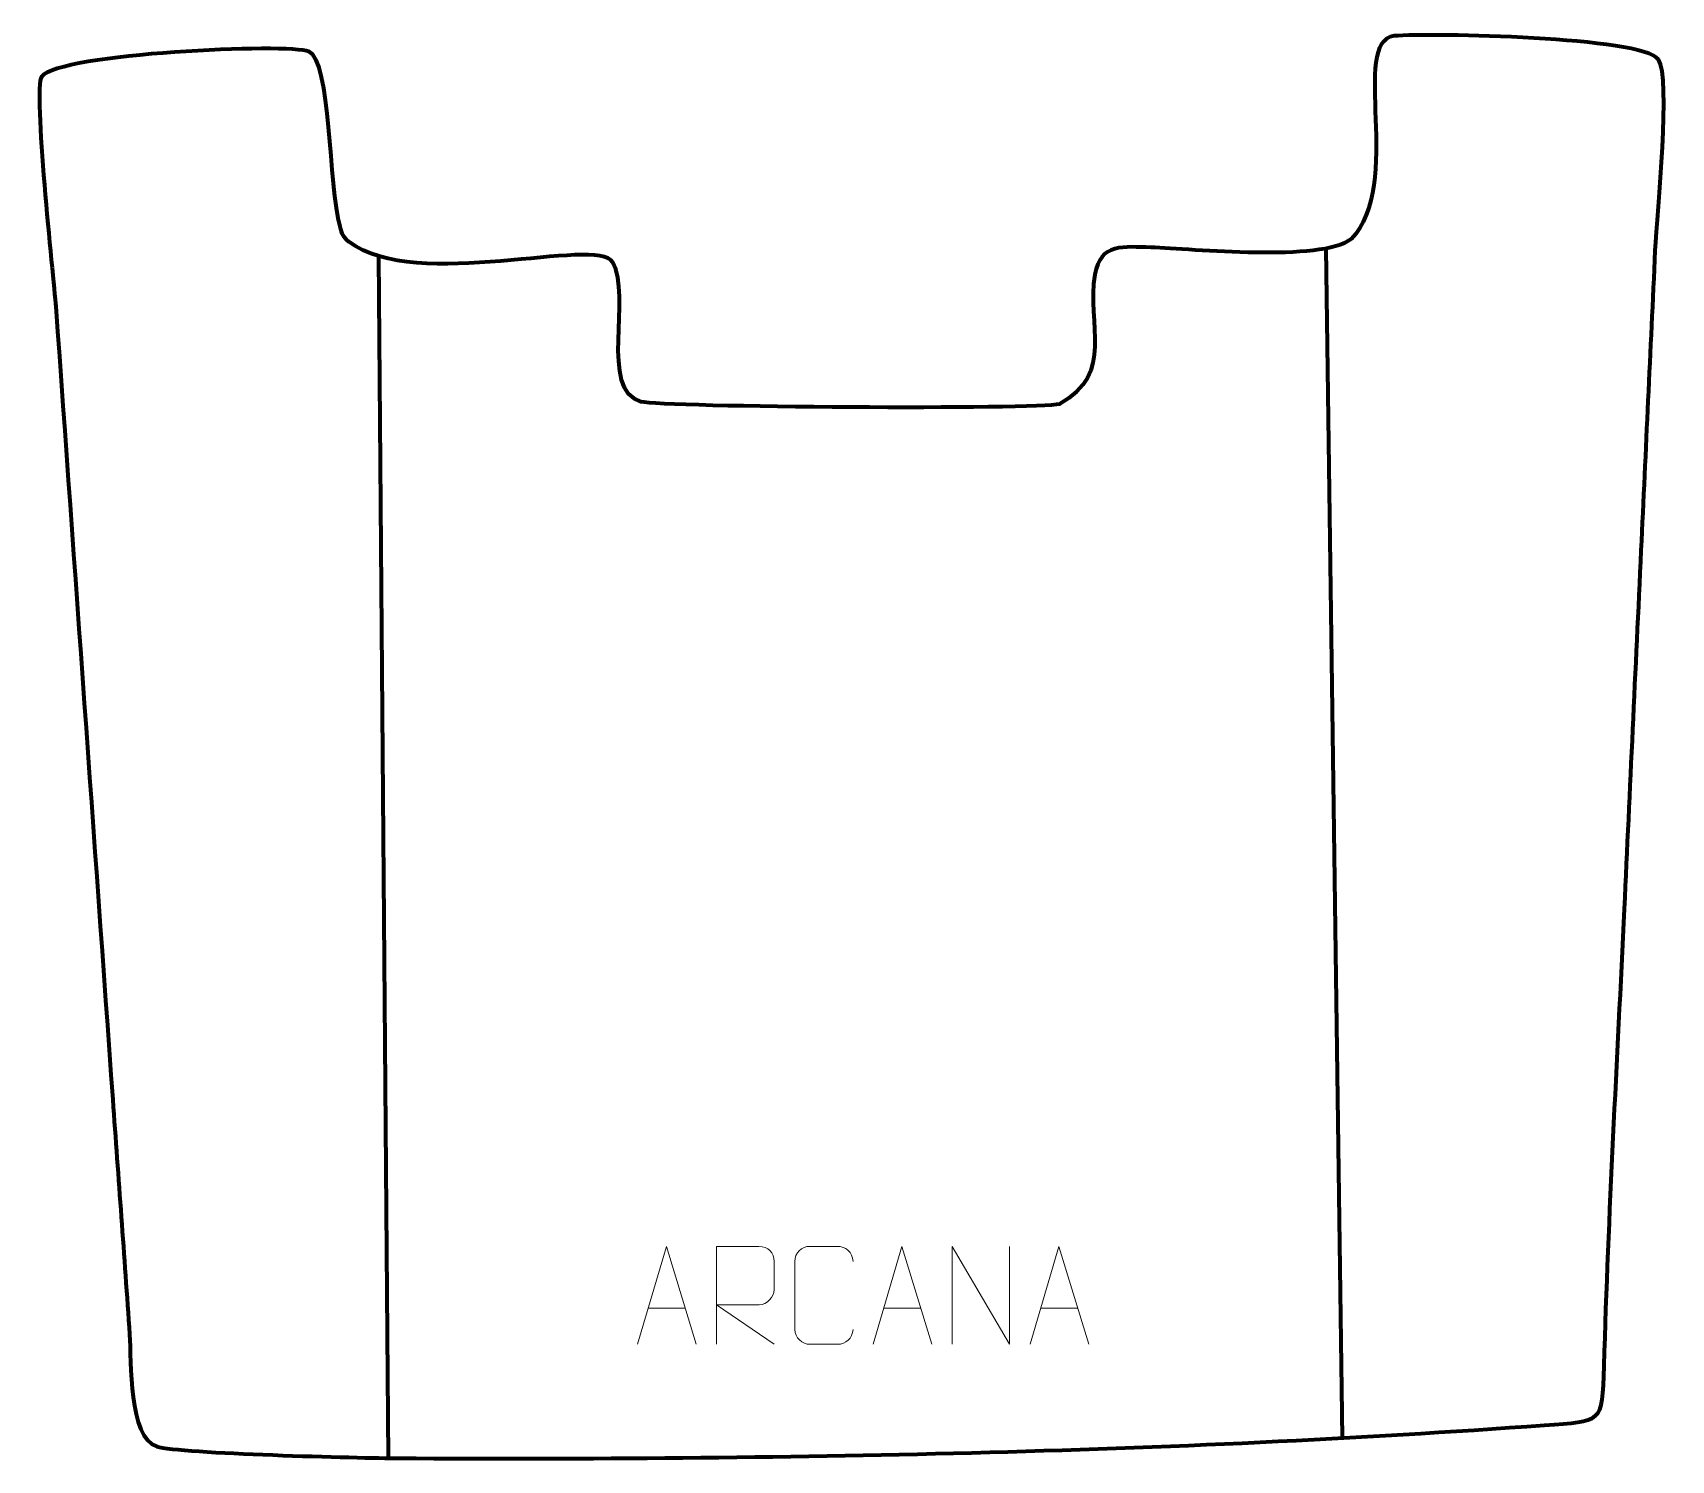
# Model space of a CAD drawing. Header units: millimetres. Extents: x -533 to -116, y 261 to 625.
import ezdxf

# ---------------------------------------------------------------- set-up
doc = ezdxf.new("R2010")
doc.units = ezdxf.units.MM
doc.header["$MEASUREMENT"] = 0
doc.layers.add('layer 1', color=7, linetype='Continuous', plot=False)
doc.layers.add('layer 2', color=7, linetype='Continuous')
doc.layers.add('layer 3', color=7, linetype='Continuous')

msp = doc.modelspace()

# ---------------------------------------------------------------- linework, layer by layer
at = {"layer": 'layer 1', "color": 250, "lineweight": 9}
for points, knots in [([(-378.8886, 290.4967), (-378.8886, 290.4967), (-371.5176, 315.4502), (-371.5176, 315.4502), (-371.5176, 315.4502), (-371.5176, 315.4502), (-363.9477, 290.4967), (-363.9477, 290.4967)], [0, 0, 0, 0, 0.33333333, 0.33333333, 0.33333333, 0.33333333, 1, 1, 1, 1]), ([(-358.7502, 290.4967), (-358.7502, 290.4967), (-358.7502, 315.4502), (-358.7502, 315.4502), (-358.7502, 315.4502), (-355.1554, 315.4502), (-351.5599, 315.4502), (-347.9647, 315.4502), (-347.9647, 315.4502), (-345.6394, 315.4125), (-344.0821, 313.9225), (-344.0862, 311.5561), (-344.0862, 311.5561), (-344.0866, 309.5206), (-344.0866, 306.4612), (-344.0862, 304.4252), (-344.0862, 304.4252), (-344.0927, 302.5497), (-345.905, 300.6079), (-347.9145, 300.5888), (-347.9145, 300.5888), (-347.9145, 300.5888), (-358.7502, 300.5888), (-358.7502, 300.5888), (-358.7502, 300.5888), (-358.7502, 300.5888), (-344.0955, 290.4967), (-344.0955, 290.4967)], [0, 0, 0, 0, 0.125, 0.125, 0.125, 0.125, 0.25, 0.25, 0.25, 0.25, 0.375, 0.375, 0.375, 0.375, 0.5, 0.5, 0.5, 0.5, 0.625, 0.625, 0.625, 0.625, 0.75, 0.75, 0.75, 0.75, 1, 1, 1, 1]), ([(-323.9951, 294.3144), (-324.1349, 291.991), (-325.8121, 290.5114), (-327.9598, 290.5006), (-327.9598, 290.5006), (-330.2917, 290.501), (-332.6236, 290.501), (-334.9551, 290.5006), (-334.9551, 290.5006), (-336.8801, 290.3952), (-338.8522, 292.2797), (-338.841, 294.297), (-338.841, 294.297), (-338.8406, 300.0671), (-338.8406, 305.8368), (-338.841, 311.6061), (-338.841, 311.6061), (-338.8368, 313.7442), (-337.0901, 315.4634), (-334.9377, 315.4499), (-334.9377, 315.4499), (-332.612, 315.4499), (-330.2859, 315.4499), (-327.9598, 315.4499), (-327.9598, 315.4499), (-326.0132, 315.4854), (-324.0218, 313.9939), (-323.9951, 311.5563)], [0, 0, 0, 0, 0.125, 0.125, 0.125, 0.125, 0.25, 0.25, 0.25, 0.25, 0.375, 0.375, 0.375, 0.375, 0.5, 0.5, 0.5, 0.5, 0.625, 0.625, 0.625, 0.625, 0.75, 0.75, 0.75, 0.75, 1, 1, 1, 1]), ([(-318.8886, 290.4967), (-318.8886, 290.4967), (-311.5176, 315.4502), (-311.5176, 315.4502), (-311.5176, 315.4502), (-311.5176, 315.4502), (-303.9477, 290.4967), (-303.9477, 290.4967)], [0, 0, 0, 0, 0.33333333, 0.33333333, 0.33333333, 0.33333333, 1, 1, 1, 1]), ([(-298.7455, 290.4967), (-298.7455, 290.4967), (-298.7455, 315.4502), (-298.7455, 315.4502), (-298.7455, 315.4502), (-298.7455, 315.4502), (-284.0907, 290.4967), (-284.0907, 290.4967), (-284.0907, 290.4967), (-284.0907, 290.4967), (-284.0907, 315.4502), (-284.0907, 315.4502)], [0, 0, 0, 0, 0.25, 0.25, 0.25, 0.25, 0.5, 0.5, 0.5, 0.5, 1, 1, 1, 1]), ([(-278.8886, 290.4967), (-278.8886, 290.4967), (-271.5176, 315.4502), (-271.5176, 315.4502), (-271.5176, 315.4502), (-271.5176, 315.4502), (-263.9477, 290.4967), (-263.9477, 290.4967)], [0, 0, 0, 0, 0.33333333, 0.33333333, 0.33333333, 0.33333333, 1, 1, 1, 1])]:
    msp.add_open_spline(points, degree=3, knots=knots, dxfattribs=at)
for points in [[(-376.166, 299.7461), (-376.166, 299.7461), (-366.6703, 299.7461), (-366.6703, 299.7461)], [(-316.166, 299.7461), (-316.166, 299.7461), (-306.6703, 299.7461), (-306.6703, 299.7461)], [(-276.166, 299.7461), (-276.166, 299.7461), (-266.6703, 299.7461), (-266.6703, 299.7461)]]:
    msp.add_open_spline(points, degree=3, dxfattribs=at)
at = {"layer": 'layer 2', "color": 142, "lineweight": 158}
for points in [[(-199.2769, 266.6388), (-199.2769, 266.6388), (-203.4208, 569.6682), (-203.4208, 569.6682)], [(-444.916, 567.7455), (-444.916, 567.7455), (-442.4083, 261.5053), (-442.4083, 261.5053)]]:
    msp.add_open_spline(points, degree=3, dxfattribs=at)
at = {"layer": 'layer 3', "color": 242, "lineweight": 158}
msp.add_open_spline([(-512.642, 352.8716), (-517.473, 420.1975), (-522.3037, 487.5234), (-527.1347, 554.8493), (-527.1347, 554.8493), (-527.7989, 562.4794), (-533.0081, 610.4276), (-530.7904, 613.3997), (-530.7904, 613.3997), (-526.251, 619.4836), (-467.6046, 621.9325), (-462.6239, 619.8509), (-462.6239, 619.8509), (-456.9921, 617.4973), (-457.6043, 585.5805), (-454.6629, 575.2313), (-454.6629, 575.2313), (-454.1625, 573.4704), (-453.9225, 572.4431), (-452.479, 571.3689), (-452.479, 571.3689), (-435.0046, 558.3648), (-389.2024, 573.0024), (-385.2207, 566.1274), (-385.2207, 566.1274), (-380.3154, 557.6578), (-388.6979, 533.5682), (-378.0156, 530.6437), (-378.0156, 530.6437), (-372.4759, 529.1271), (-276.5569, 528.6137), (-271.4003, 530.0152), (-271.4003, 530.0152), (-257.1313, 537.9367), (-264.6312, 550.2666), (-262.3619, 563.0137), (-262.3619, 563.0137), (-260.903, 571.2083), (-255.0026, 570.055), (-248.0838, 569.9386), (-248.0838, 569.9386), (-237.5306, 569.5586), (-204.6241, 566.156), (-197.0991, 572.0183), (-197.0991, 572.0183), (-183.6036, 586.0194), (-197.5651, 622.3184), (-186.0915, 623.8029), (-186.0915, 623.8029), (-176.8255, 624.621), (-122.8747, 623.5765), (-118.7788, 617.8082), (-118.7788, 617.8082), (-115.5039, 613.1962), (-119.0907, 579.2033), (-119.5598, 569.1448), (-119.5598, 569.1448), (-120.7476, 543.6976), (-121.941, 518.2508), (-123.1328, 492.8038), (-123.1328, 492.8038), (-124.5587, 462.3603), (-125.9818, 431.9166), (-127.41, 401.4732), (-127.41, 401.4732), (-129.2318, 362.6406), (-131.5054, 323.8421), (-132.5925, 284.9831), (-132.5925, 284.9831), (-133.0119, 269.9907), (-133.1644, 271.0286), (-147.8034, 269.9224), (-147.8034, 269.9224), (-243.1212, 262.9036), (-344.4025, 260.9697), (-439.8105, 261.4773), (-439.8105, 261.4773), (-448.9931, 261.5261), (-495.5609, 262.6467), (-501.3843, 264.4661), (-501.3843, 264.4661), (-508.6761, 266.7444), (-507.8744, 286.0903), (-508.3479, 293.0264), (-508.3479, 293.0264), (-509.7101, 312.9796), (-511.2107, 332.9232), (-512.642, 352.8716)], degree=3, knots=[0, 0, 0, 0, 0.04347826, 0.04347826, 0.04347826, 0.04347826, 0.08695652, 0.08695652, 0.08695652, 0.08695652, 0.13043478, 0.13043478, 0.13043478, 0.13043478, 0.17391304, 0.17391304, 0.17391304, 0.17391304, 0.2173913, 0.2173913, 0.2173913, 0.2173913, 0.26086957, 0.26086957, 0.26086957, 0.26086957, 0.30434783, 0.30434783, 0.30434783, 0.30434783, 0.34782609, 0.34782609, 0.34782609, 0.34782609, 0.39130435, 0.39130435, 0.39130435, 0.39130435, 0.43478261, 0.43478261, 0.43478261, 0.43478261, 0.47826087, 0.47826087, 0.47826087, 0.47826087, 0.52173913, 0.52173913, 0.52173913, 0.52173913, 0.56521739, 0.56521739, 0.56521739, 0.56521739, 0.60869565, 0.60869565, 0.60869565, 0.60869565, 0.65217391, 0.65217391, 0.65217391, 0.65217391, 0.69565217, 0.69565217, 0.69565217, 0.69565217, 0.73913043, 0.73913043, 0.73913043, 0.73913043, 0.7826087, 0.7826087, 0.7826087, 0.7826087, 0.82608696, 0.82608696, 0.82608696, 0.82608696, 0.86956522, 0.86956522, 0.86956522, 0.86956522, 0.91304348, 0.91304348, 0.91304348, 0.91304348, 1, 1, 1, 1], dxfattribs=at)

doc.saveas('drawing.dxf')
